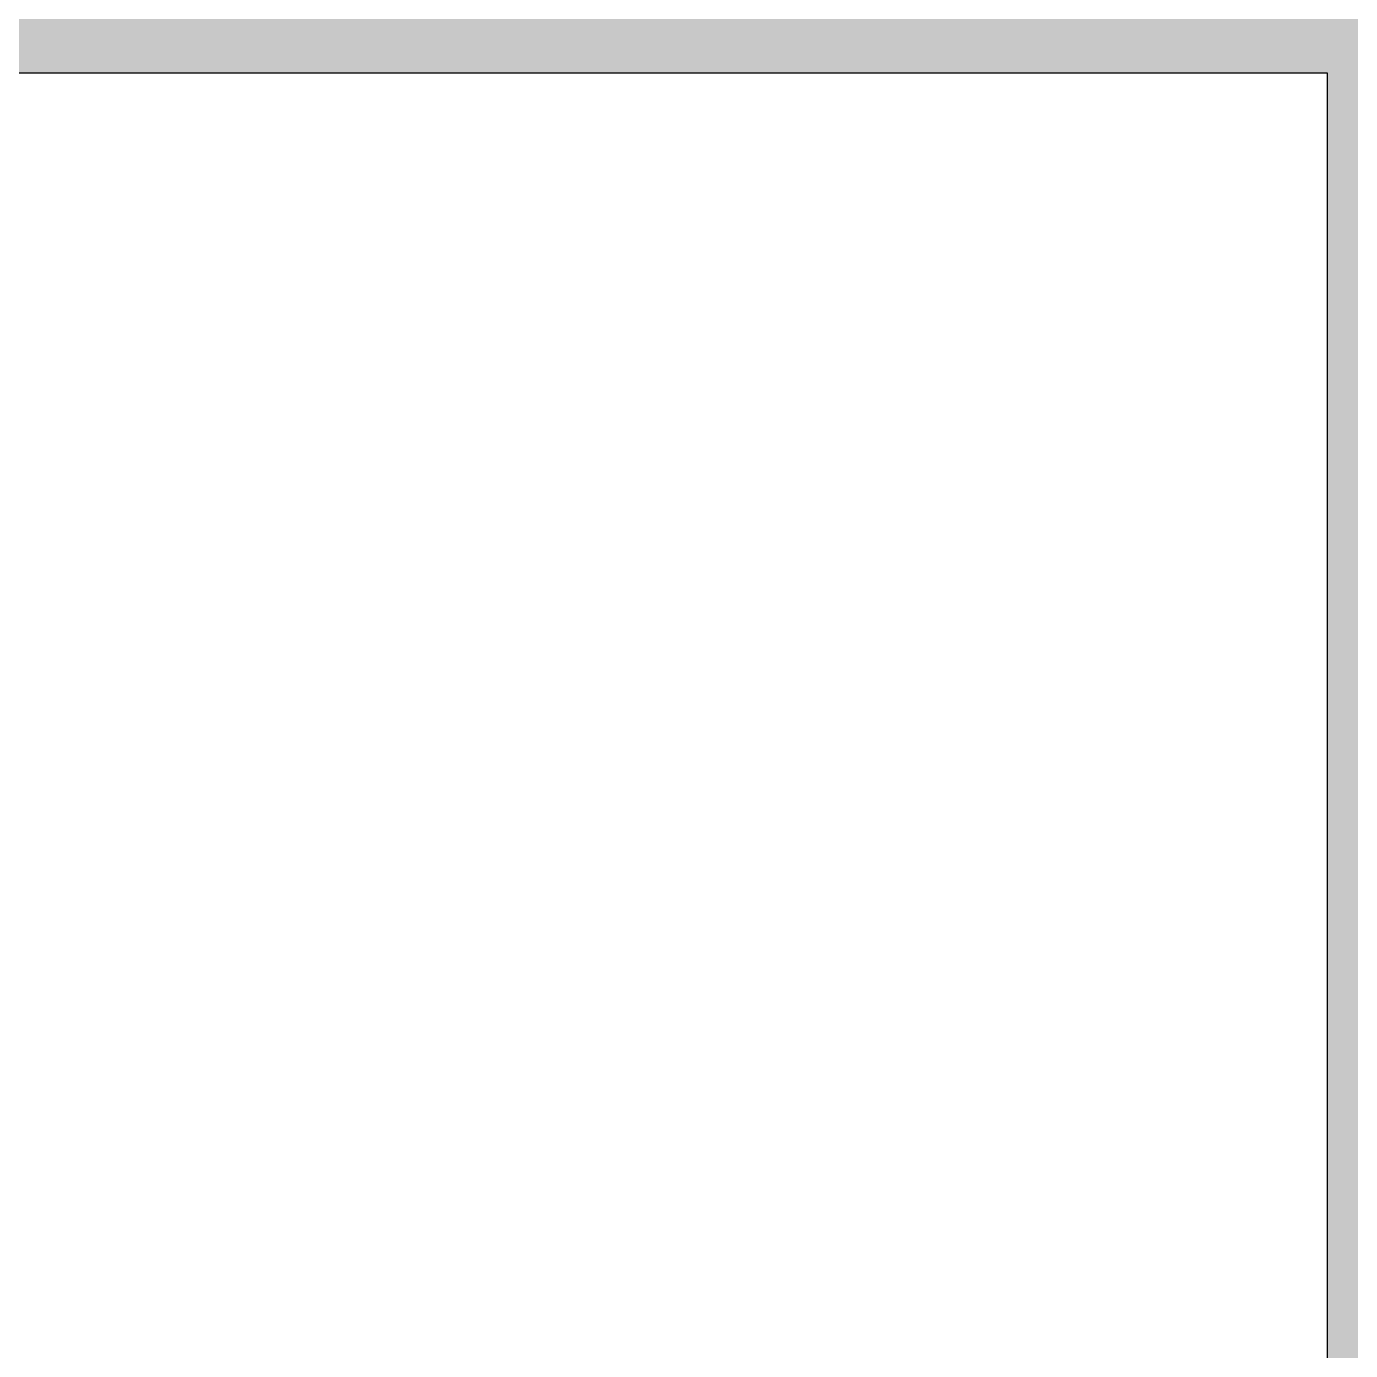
# Model space of a CAD drawing. Header units: inches. Extents: x -4061 to -1937, y 9836 to 11171.
# Drawn here: x -3500.174 to -3499.156, y 10353.607 to 10354.625 of the extents above; entities that cross this region are included whole.
import ezdxf

# ---------------------------------------------------------------- set-up
doc = ezdxf.new("R2010")
doc.units = ezdxf.units.IN
doc.header["$MEASUREMENT"] = 0
for name, color, linetype, lineweight in [('A-DOOR', 31, 'Continuous', 18), ('A-DOOR-FRAM', 31, 'Continuous', 30), ('I-WALL-1', 2, 'Continuous', 5)]:
    doc.layers.add(name, color=color, linetype=linetype, lineweight=lineweight)

# ---------------------------------------------------------------- blocks, each defined once
blk = doc.blocks.new('HOLLOW METAL - UNIT DOOR-2058840-ENLARGED RCP - 1ST FLOOR PLAN - WEST')
at = {"layer": 'A-DOOR-FRAM'}
for p, q in [((18, 2.5), (20, 2.5)), ((18, 0.5625), (18, 2.5))]:
    blk.add_line(p, q, dxfattribs=at)

msp = doc.modelspace()

# ---------------------------------------------------------------- hatches: boundary and pattern name
at = {"layer": 'I-WALL-1'}
msp.add_hatch(color=256, dxfattribs=at).paths.add_polyline_path([(-3499.1737, 10352.5894), (-3498.9237, 10352.5894), (-3498.9237, 10392.5894), (-3499.1737, 10392.5894), (-3499.1737, 10390.5894), (-3501.1112, 10390.5894), (-3501.1112, 10389.9644), (-3502.9862, 10389.9644), (-3502.9862, 10390.5894), (-3504.9237, 10390.5894), (-3504.9237, 10354.5894), (-3502.9862, 10354.5894), (-3502.9862, 10355.2144), (-3501.1112, 10355.2144), (-3501.1112, 10354.5894), (-3499.1737, 10354.5894), (-3499.1737, 10353.38)], flags=0)

# ---------------------------------------------------------------- block references
at = {"layer": 'A-DOOR', "rotation": 270.0000000000004}
msp.add_blockref('HOLLOW METAL - UNIT DOOR-2058840-ENLARGED RCP - 1ST FLOOR PLAN - WEST', (-3501.6737, 10372.5894), dxfattribs=at)

doc.saveas('drawing.dxf')
